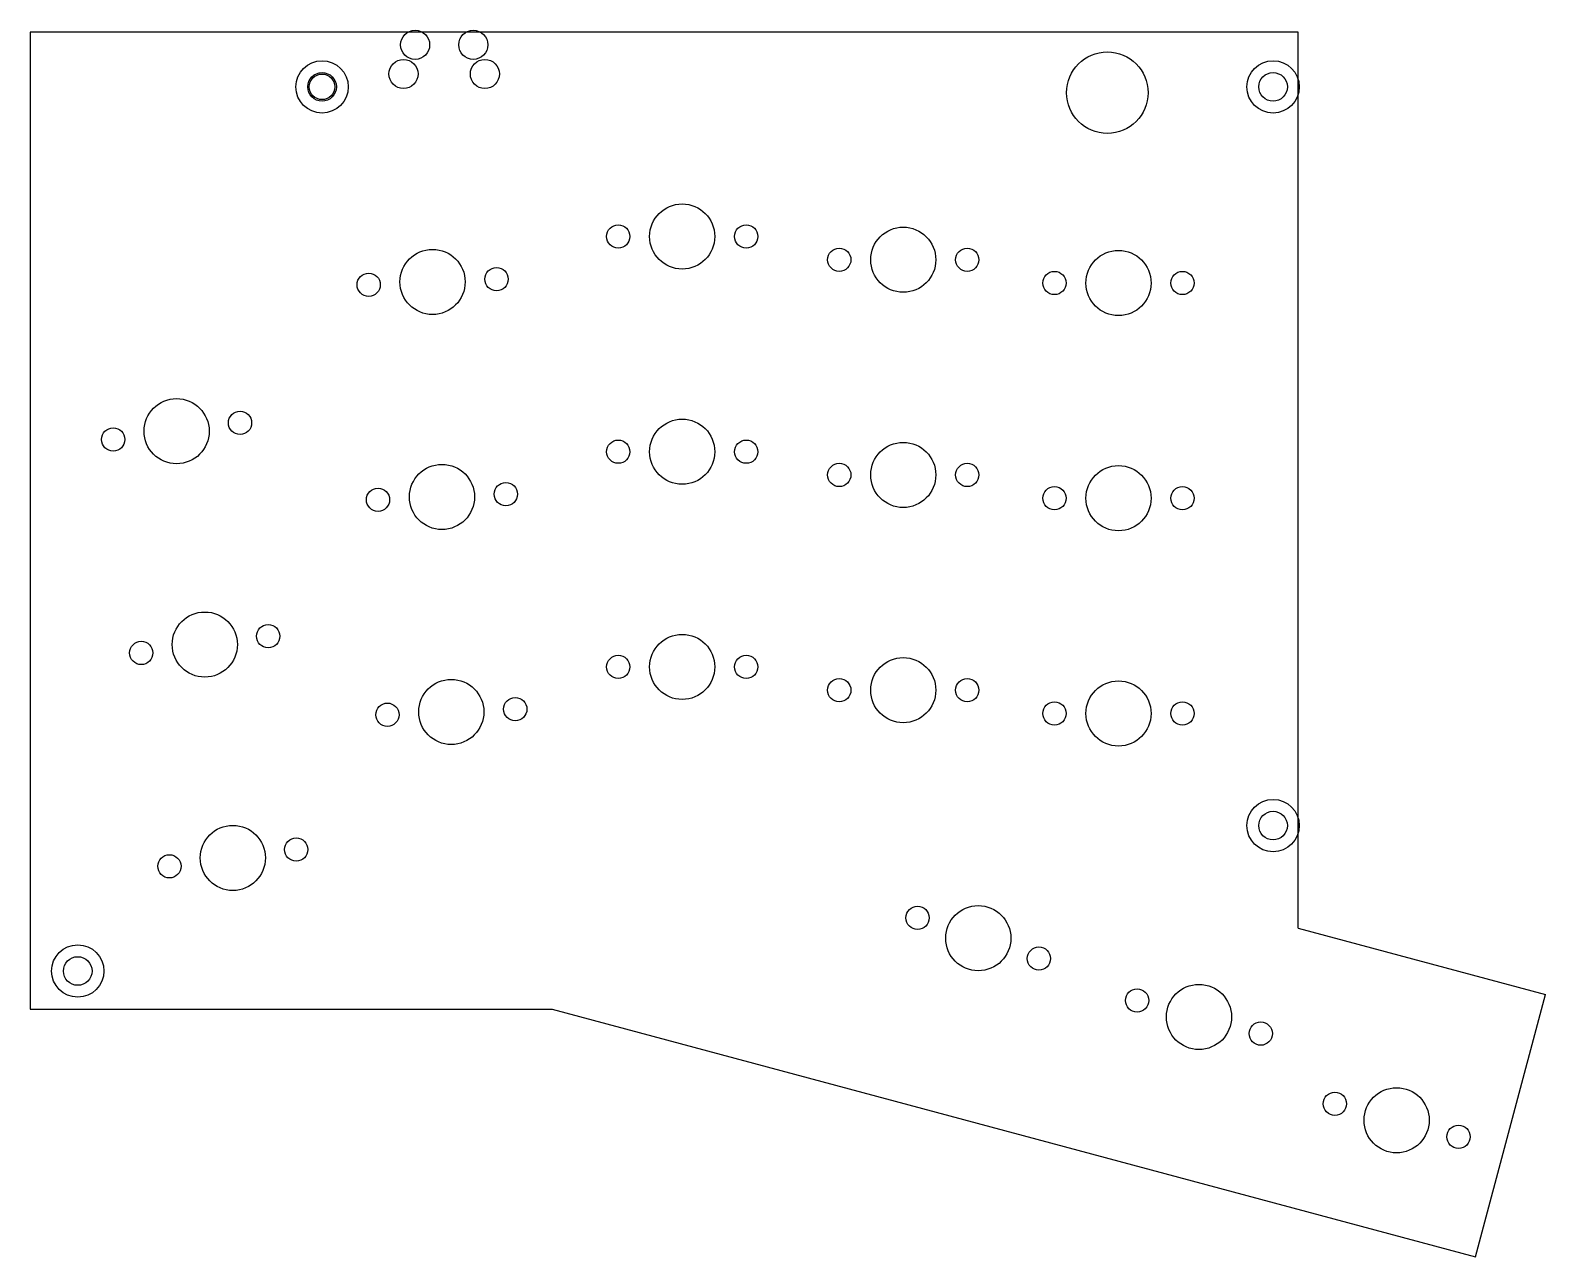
# Model space of a CAD drawing. Header units: millimetres. Extents: x 83 to 213, y -134 to -29.
import ezdxf

# ---------------------------------------------------------------- set-up
doc = ezdxf.new("R2010")
doc.units = ezdxf.units.MM

msp = doc.modelspace()

# ---------------------------------------------------------------- linework, layer by layer
for p, q in [((191.59, -29.01), (82.59, -29.01)), ((82.59, -29.01), (82.59, -113.01)), ((191.59, -106.05), (191.59, -29.01)), ((191.59, -106.05), (212.85, -111.75)), ((206.82, -134.28), (212.85, -111.75)), ((82.59, -113.01), (127.44, -113.01)), ((127.44, -113.01), (206.82, -134.28))]:
    msp.add_line(p, q)
for centre, radius in [((115.67, -30.11), 1.25), ((120.67, -30.11), 1.25), ((175.17, -34.22), 3.5), ((107.67, -33.72), 2.25), ((107.67, -33.72), 1.23), ((114.67, -32.61), 1.25), ((121.67, -32.61), 1.25), ((189.42, -33.72), 2.25), ((189.42, -33.72), 1.23), ((107.67, -33.72), 1.1), ((138.63, -46.58), 2.8), ((133.13, -46.58), 1), ((144.13, -46.58), 1), ((157.63, -48.58), 2.8), ((117.17, -50.49), 2.8), ((152.13, -48.58), 1), ((163.13, -48.58), 1), ((176.13, -50.58), 2.8), ((122.67, -50.25), 1), ((111.68, -50.73), 1), ((170.63, -50.58), 1), ((181.63, -50.58), 1), ((95.17, -63.32), 2.8), ((100.62, -62.6), 1), ((138.63, -65.08), 2.8), ((89.72, -64.03), 1), ((133.13, -65.08), 1), ((144.13, -65.08), 1), ((157.63, -67.08), 2.8), ((117.98, -68.97), 2.8), ((152.13, -67.08), 1), ((163.13, -67.08), 1), ((176.13, -69.08), 2.8), ((123.47, -68.73), 1), ((112.48, -69.21), 1), ((170.63, -69.08), 1), ((181.63, -69.08), 1), ((97.59, -81.66), 2.8), ((103.04, -80.94), 1), ((92.13, -82.38), 1), ((138.63, -83.58), 2.8), ((133.13, -83.58), 1), ((144.13, -83.58), 1), ((157.63, -85.58), 2.8), ((118.78, -87.45), 2.8), ((152.13, -85.58), 1), ((163.13, -85.58), 1), ((176.13, -87.58), 2.8), ((113.29, -87.69), 1), ((124.28, -87.21), 1), ((170.63, -87.58), 1), ((181.63, -87.58), 1), ((189.42, -97.22), 2.25), ((189.42, -97.22), 1.23), ((100, -100), 2.8), ((105.45, -99.28), 1), ((94.55, -100.72), 1), ((158.86, -105.15), 1), ((164.08, -106.9), 2.8), ((86.67, -109.72), 2.25), ((169.29, -108.65), 1), ((86.67, -109.72), 1.23), ((177.73, -112.25), 1), ((183.05, -113.67), 2.8), ((188.36, -115.1), 1), ((200.04, -122.55), 2.8), ((194.73, -121.13), 1), ((205.36, -123.97), 1)]:
    msp.add_circle(centre, radius)

doc.saveas('drawing.dxf')
